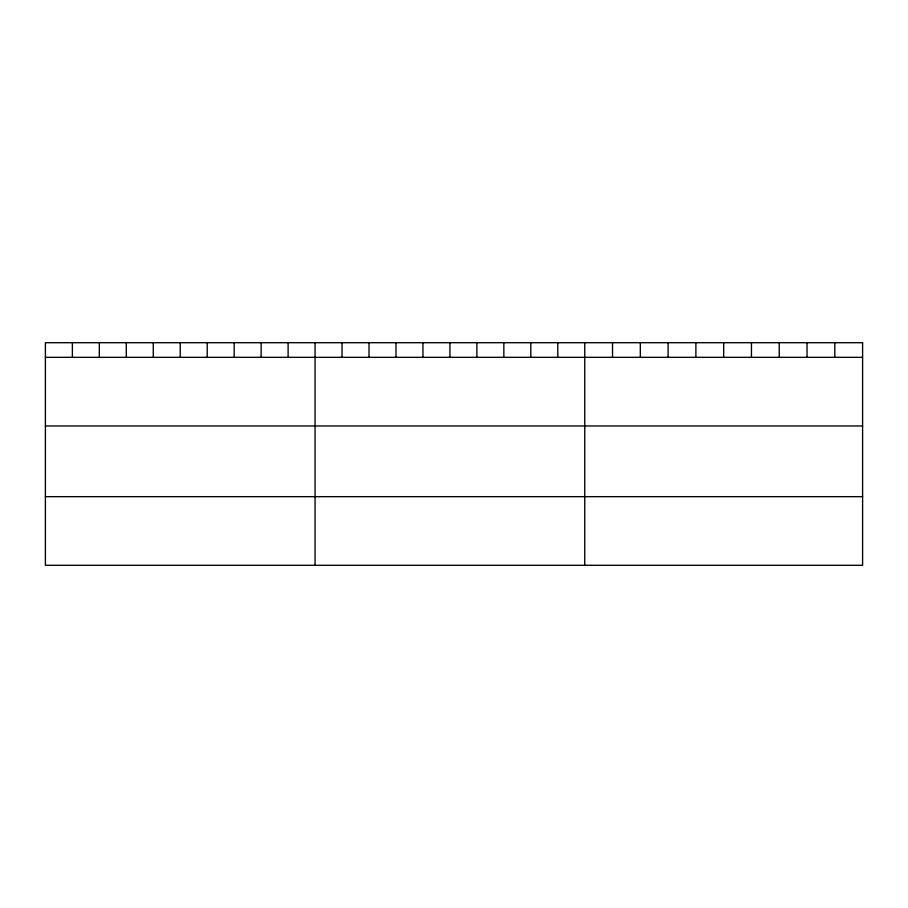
<?xml version="1.0" encoding="UTF-8"?>
<svg xmlns="http://www.w3.org/2000/svg" width="908" height="908" viewBox="0 0 908 908"><rect width="100%" height="100%" fill="white"/><g stroke="black" fill="none" stroke-linecap="round" stroke-linejoin="round"><path stroke-width="1.36" d="M45.4 357.332L862.6 357.332M45.4 425.966L862.6 425.966M45.4 496.665L862.6 496.665M834.815 342.702L834.815 357.332M807.03 342.702L807.03 357.332M779.246 342.702L779.246 357.332M751.461 342.702L751.461 357.332M723.676 342.702L723.676 357.332M695.891 342.702L695.891 357.332M668.106 342.702L668.106 357.332M640.322 342.702L640.322 357.332M612.537 342.702L612.537 357.332M584.752 342.702L584.752 565.298M557.784 342.702L557.784 357.332M530.817 342.702L530.817 357.332M503.849 342.702L503.849 357.332M476.882 342.702L476.882 357.332M449.914 342.702L449.914 357.332M422.946 342.702L422.946 357.332M395.979 342.702L395.979 357.332M369.011 342.702L369.011 357.332M342.044 342.702L342.044 357.332M315.076 342.702L315.076 565.298M288.108 342.702L288.108 357.332M261.141 342.702L261.141 357.332M234.173 342.702L234.173 357.332M207.206 342.702L207.206 357.332M180.238 342.702L180.238 357.332M153.27 342.702L153.27 357.332M126.303 342.702L126.303 357.332M99.335 342.702L99.335 357.332M72.368 342.702L72.368 357.332M862.6 342.702L45.4 342.702L45.4 565.298L862.6 565.298L862.6 342.702"/></g></svg>
